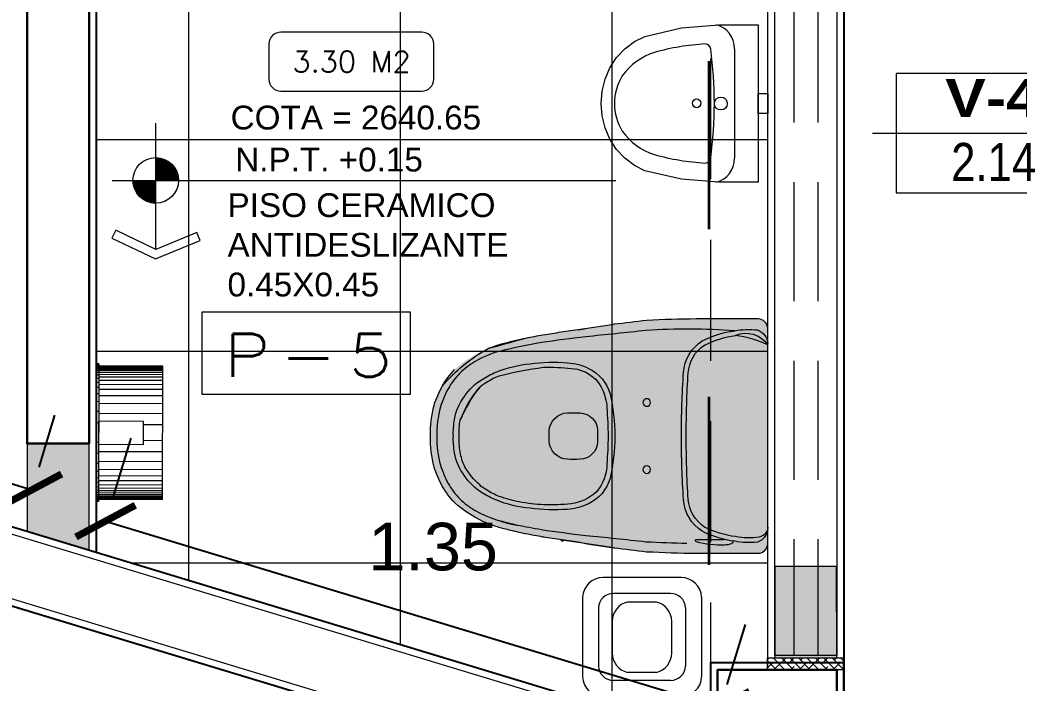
# Model space of a CAD drawing. Header units: millimetres. Extents: x -3570 to 5754, y -12788176 to 1214.
# Drawn here: x 3361.565 to 3363.662, y 1200.85 to 1202.242 of the extents above; entities that cross this region are included whole.
import ezdxf
from ezdxf.enums import TextEntityAlignment as Align

# ---------------------------------------------------------------- set-up
doc = ezdxf.new("R2010")
doc.units = ezdxf.units.MM
for name, pattern in [('1.XR-PL(31.01.2011)$0$1.XR-PL(11.25.2010)$0$DASHED2', [0.375, 0.25, -0.125]), ('CONTINUA', [0]), ('HIDDEN', [93.75, 62.5, -31.25]), ('HIDDEN2', [4.7625, 3.175, -1.5875]), ('Rayas Pequeñas', [0.705556, 0.352778, -0.352778]), ('RAYITAS', [0.375, 0.25, -0.125])]:
    doc.linetypes.add(name, pattern=pattern)
doc.layers.add('00. EQUIPAMIENTO.2.0', color=7, linetype='Continuous', lineweight=0, true_color=0x666666)
doc.layers.add('EQUIPAMIENTO_Pluma_Nº__161', color=7, linetype='Continuous', lineweight=5, true_color=0x6a6a6a)
for name, color, linetype, lineweight in [('13. PUERTAS.', 34, 'Continuous', 15), ('47. MOBILIARIOS.', 253, 'Continuous', 5), ('53. DATOS DEL AMBIENTE (MÓDULO).', 250, 'Continuous', 5), ('55. INDICADORES - TEXTO (SOLO MÓDULOS).', 45, 'Continuous', 5), ('57. TEXTOS GENERALES (MÓDULOS).', 7, 'Continuous', 0), ('A_Detalle de Vanos', 221, 'Continuous', 5), ('A_ESPECIFICAIONES', 7, 'Continuous', 9), ('AREAS VERDES', 84, 'Continuous', 13), ('MOBILIARIOS MOVILES', 251, 'RAYITAS', 0), ('MUEBLES-OLIIII', 251, 'Continuous', 5), ('MUROS EN Y', 180, 'Continuous', 15), ('SGE_AREAS-02', 35, 'Continuous', 13), ('SGE_ESTRUCTURAS', 3, 'Continuous', 13), ('SGE_PISOS', 251, 'Continuous', 5), ('SGE_TABIQUE 1', 7, 'Continuous', 5)]:
    doc.layers.add(name, color=color, linetype=linetype, lineweight=lineweight)
for name, color, linetype in [('COTAS-INTER', 7, 'Continuous'), ('manzanas', 2, 'Continuous'), ('PROYECCIONES-01', 1, 'HIDDEN'), ('TEXTURA-PASTEL-1', 8, 'Continuous')]:
    doc.layers.add(name, color=color, linetype=linetype)
doc.styles.add('ARIAL', font='arial.ttf')
doc.styles.add('Arial Black', font='')
doc.styles.add('arial narrow', font='ARIALN.TTF')
doc.styles.add('COTAS', font='arial.ttf')
doc.styles.add('nemi', font='GOTHIC.TTF')
doc.styles.add('ROMANS', font='romans.shx')
doc.styles.add('ROMANS.SHX_S', font='romans.shx', dxfattribs={"width": 1.2, "height": 0.07})
doc.styles.get("Standard").update_dxf_attribs({"font": 'arial.ttf'})
doc.styles.get('Arial Black').set_extended_font_data('Arial Black')
doc.dimstyles.new('COTA NEMI', dxfattribs={"dimscale": 0, "dimtxt": 0.1, "dimasz": 0.05, "dimexe": 0.04, "dimexo": 0.1, "dimgap": 0.022, "dimtad": 2, "dimtih": 1, "dimtoh": 1, "dimzin": 5, "dimdsep": 46, "dimtxsty": 'nemi', "dimblk": 'ARCHTICK', "dimcen": 0, "dimdle": 0.03, "dimclrd": 1, "dimclre": 1, "dimclrt": 256, "dimaunit": 1, "dimazin": 0, "dimtfac": 1, "dimtix": 1, "dimtmove": 0, "dimatfit": 3, "dimldrblk": 'ARCHTICK', "dimfxl": 0.05, "dimfxlon": 1, "dimtolj": 1, "dimtzin": 0, "dimlwd": -1, "dimlwe": -1, "dimarcsym": 0})
doc.dimstyles.new('Escala1_50', dxfattribs={"dimtxt": 0.1, "dimasz": 0.1, "dimexe": 0.05, "dimexo": 0.25, "dimgap": 0.05, "dimtad": 2, "dimtih": 1, "dimtoh": 1, "dimzin": 1, "dimdsep": 46, "dimtxsty": 'COTAS', "dimblk": 'ARCHTICK', "dimcen": 0.04, "dimclrd": 1, "dimclre": 1, "dimclrt": 7, "dimadec": 0, "dimazin": 0, "dimtfac": 1, "dimtmove": 2, "dimatfit": 3, "dimfxl": 1, "dimtolj": 1, "dimtzin": 4, "dimarcsym": 0})

# ---------------------------------------------------------------- blocks, each defined once
blk = doc.blocks.new('_ArchTick')
at = {"color": 0, "linetype": 'Continuous', "const_width": 0.15}
blk.add_lwpolyline([(-0.5, -0.5), (0.5, 0.5)], dxfattribs=at)
blk = doc.blocks.new('*D374')
at = {"color": 1, "transparency": 16777216}
for p, q in [((3359.3674, 1201.0548), (3359.3413, 1200.9687)), ((3359.3242, 1201.0157), (3363.2356, 1199.8304)), ((3363.2214, 1199.887), (3363.1953, 1199.8008))]:
    blk.add_line(p, q, dxfattribs=at)
at = {"layer": 'Defpoints', "color": 0, "lineweight": 30, "transparency": 16777216}
for p in [(3359.4457, 1201.3132), (3363.2946, 1200.1287), (3363.2069, 1199.8391)]:
    blk.add_point(p, dxfattribs=at)
at = {"color": 1, "transparency": 16777216, "xscale": 0.05, "yscale": 0.05, "zscale": 0.05}
for p, rotation in [((3359.3529, 1201.007), 163.1419091524028), ((3363.2069, 1199.8391), 343.1419091524028)]:
    blk.add_blockref('_ArchTick', p, dxfattribs=dict(at, rotation=rotation))
at = {"transparency": 16777216, "insert": (3361.2464, 1200.3125), "char_height": 0.1, "attachment_point": 5, "style": 'nemi'}
blk.add_mtext('\\A1;4.03', dxfattribs=at)
blk = doc.blocks.new('*D377')
at = {"color": 1, "lineweight": -2, "transparency": 16777216}
for p, q in [((3358.6805, 1200.9495), (3358.6457, 1200.8346)), ((3358.6602, 1200.8825), (3363.6193, 1199.3798)), ((3363.6396, 1199.4468), (3363.6048, 1199.3319))]:
    blk.add_line(p, q, dxfattribs=at)
at = {"layer": 'Defpoints', "color": 0, "lineweight": 30, "transparency": 16777216}
for p in [(3358.753, 1201.1887), (3363.7121, 1199.686), (3363.6193, 1199.3798)]:
    blk.add_point(p, dxfattribs=at)
at = {"color": 1, "lineweight": -2, "transparency": 16777216, "xscale": 0.1, "yscale": 0.1, "zscale": 0.1}
for p, rotation in [((3358.6602, 1200.8825), 163.1419091088383), ((3363.6193, 1199.3798), 343.1419091088384)]:
    blk.add_blockref('_ArchTick', p, dxfattribs=dict(at, rotation=rotation))
at = {"color": 7, "transparency": 16777216, "insert": (3361.0966, 1199.9886), "char_height": 0.1, "attachment_point": 5, "style": 'COTAS'}
blk.add_mtext('\\A1;5.18', dxfattribs=at)
blk = doc.blocks.new('*D501')
at = {"color": 1, "transparency": 16777216}
for p, q in [((3360.0359, 1201.1865), (3360.0098, 1201.1004)), ((3359.9927, 1201.1474), (3362.6852, 1200.3312)), ((3362.671, 1200.3878), (3362.6449, 1200.3016))]:
    blk.add_line(p, q, dxfattribs=at)
at = {"layer": 'Defpoints', "color": 0, "lineweight": 30, "transparency": 16777216}
for p in [(3360.1188, 1201.4598), (3362.7538, 1200.6609), (3362.6565, 1200.3399)]:
    blk.add_point(p, dxfattribs=at)
at = {"color": 1, "transparency": 16777216, "xscale": 0.05, "yscale": 0.05, "zscale": 0.05}
for p, rotation in [((3360.0214, 1201.1387), 163.1363101975816), ((3362.6565, 1200.3399), 343.1363101975816)]:
    blk.add_blockref('_ArchTick', p, dxfattribs=dict(at, rotation=rotation))
at = {"transparency": 16777216, "insert": (3361.3055, 1200.6289), "char_height": 0.1, "attachment_point": 5, "style": 'nemi'}
blk.add_mtext('\\A1;2.75', dxfattribs=at)
blk = doc.blocks.new('AR_Columneta+J')
at = {"true_color": 0x636466}
h = blk.add_hatch(color=251, dxfattribs=at)
h.dxf.hatch_style = 1
h.paths.add_polyline_path([(-0.025, 0.0651), (-0.2167, 0.0649), (-0.2167, -0.0651), (-0.025, -0.0649)])
at = {"layer": 'SGE_PISOS'}
h = blk.add_hatch(dxfattribs=at)
h.set_pattern_fill('ANSI38', color=256, scale=0.1)
h.set_pattern_definition([(45, (-46.227747, -23.795523), (-0.0088388348, 0.0088388348), []), (135, (-46.227747, -23.795523), (-0.0265165043, 0.0088388348), [0.03125, -0.01875])])
h.paths.add_polyline_path([(-0.025, 0.08), (0, 0.08), (0, -0.08), (-0.025, -0.08)])
at = {"layer": 'SGE_ESTRUCTURAS'}
for points in [[(-0.025, -0.0649), (-0.025, 0.0651), (-0.2167, 0.0649), (-0.2167, -0.0651)], [(-0.025, 0.08), (0, 0.08), (0, -0.08), (-0.025, -0.08)]]:
    blk.add_lwpolyline(points, close=True, dxfattribs=at)
blk = doc.blocks.new('CUADRO AREAS')
blk.add_lwpolyline([(1.1098, -0.1987), (0.5106, -0.1987, 0.414214), (0.4606, -0.2487), (0.4606, -0.3988, 0.414214), (0.5106, -0.4489), (1.1098, -0.4489, 0.414214), (1.1598, -0.3988), (1.1598, -0.2487, 0.414214)], format="xyb", close=True)
at = {"color": 2, "style": 'ARIAL'}
blk.add_attdef('CLAVE', text='', height=0.0901, dxfattribs=at).set_placement((0.8109, -0.3238), align=Align.MIDDLE)
blk = doc.blocks.new('*U249')
at = {"layer": '55. INDICADORES - TEXTO (SOLO MÓDULOS).'}
h = blk.add_hatch(dxfattribs=at)
h.set_pattern_fill('LINE', color=253, scale=0.000797697, angle=1125, style=0)
h.set_pattern_definition([(45, (-20.5673397, 79.665331), (-0.0017908803, 0.0017908803), [])])
h.paths.add_polyline_path([(0.001, 0.2748), (0.0807, 0.2748, 0.414214), (0.001, 0.3546)])
h = blk.add_hatch(dxfattribs=at)
h.set_pattern_fill('LINE', color=253, scale=0.000797697, angle=1125, style=0)
h.set_pattern_definition([(45, (-107.311861, -41.501343), (-0.0017908803, 0.0017908803), [])])
h.paths.add_polyline_path([(0.001, 0.2748), (0.001, 0.195, -0.414214), (-0.0788, 0.2748)])
blk.add_line((0.001, 0.0333), (0.001, 0.4748), dxfattribs=at)
blk.add_lwpolyline([(-0.1515, 0.2748), (1.6115, 0.2748)], dxfattribs=at)
blk.add_lwpolyline([(0.1561, 0.064), (0.1446, 0.0922), (0.001, 0.0333), (-0.139, 0.1004), (-0.1522, 0.0729), (0, 0)], close=True, dxfattribs=at)
blk.add_circle((0.001, 0.2748), 0.0798, dxfattribs=at)
blk = doc.blocks.new('inodoro')
at = {"layer": '47. MOBILIARIOS.', "true_color": 0xffffff, "transparency": 33554607}
h = blk.add_hatch(color=7, dxfattribs=at)
h.dxf.hatch_style = 1
h.paths.add_polyline_path([(0.1669, 0.1326, 0.237532), (0.1327, 0.191, 0.085204), (0.0677, 0.2112, 0.086932), (0.0178, 0.2122, 0.369948), (0, 0.1915), (0, 0), (0, -0.1915, 0.36991), (0.0178, -0.2122, 0.086932), (0.0677, -0.2112, 0.085204), (0.1327, -0.191, 0.237532), (0.1669, -0.1327, 0.016156), (0.171, 0, 0.016156)], flags=17)
h.paths.add_polyline_path([(0.2542, 0.2428, 0.011961), (0.15, 0.246), (0.02, 0.246, 0.414214), (0, 0.226), (0, 0.1947, -0.302605), (0.0216, 0.2228, -0.077585), (0.0693, 0.2211, -0.08544), (0.1377, 0.1997, -0.239157), (0.1768, 0.1333, -0.016156), (0.181, 0, -0.016156), (0.1768, -0.1333, -0.239157), (0.1377, -0.1997, -0.058948), (0.0912, -0.217), (0.15, -0.217, -0.699217), (0.1495, -0.2222, -0.071864), (0.0911, -0.229, -0.081218), (0.0759, -0.2261, -0.388943), (0.073, -0.2206, -0.004437), (0.0693, -0.2211, -0.077585), (0.0216, -0.2228, -0.302605), (0, -0.1947), (0, -0.226, 0.414214), (0.02, -0.246), (0.15, -0.246, 0.011961), (0.2542, -0.2428, -0.002334), (0.3225, -0.2347, 0.01132), (0.3507, -0.2301, 0.000479), (0.3982, -0.2231, 0.005941), (0.439, -0.2172, -0.007296), (0.4765, -0.2112, 0.002554), (0.5127, -0.2043, 0.004258), (0.5493, -0.1958, 0.033279), (0.5868, -0.1839, 0.091996), (0.6575, -0.1397, 0.067255), (0.6832, -0.105, 0.055252), (0.7004, -0.065, 0.065419), (0.708, 0, 0.065419), (0.7004, 0.065, 0.055252), (0.6832, 0.105, 0.067255), (0.6575, 0.1397, 0.091996), (0.5868, 0.1839, 0.033279), (0.5493, 0.1958, 0.004258), (0.5127, 0.2043, 0.002554), (0.4765, 0.2112, -0.007296), (0.439, 0.2172, 0.005941), (0.3982, 0.2231, 0.000479), (0.3507, 0.2301, 0.01132), (0.3225, 0.2347, -0.002334)])
h.paths.add_polyline_path([(0.262, 0.0705, -1), (0.246, 0.0705, -1)], flags=16)
h.paths.add_polyline_path([(0.376, 0.142, -0.107006), (0.4203, 0.1539, -0.055349), (0.4986, 0.1517, -0.078154), (0.5705, 0.1341, -0.047682), (0.5997, 0.1189, -0.112175), (0.6365, 0.0833, -0.123013), (0.6575, 0.035, -0.05059), (0.66, 0, -0.05059), (0.6575, -0.035, -0.123013), (0.6365, -0.0833, -0.112175), (0.5997, -0.1189, -0.047682), (0.5705, -0.1341, -0.078154), (0.4986, -0.1517, -0.055349), (0.4203, -0.1539, -0.107006), (0.376, -0.142, -0.217995), (0.331, -0.0889, -0.05343), (0.321, 0, -0.05343), (0.331, 0.0889, -0.217995)], flags=16)
h.paths.add_polyline_path([(0.3938, 0.0487, -0.017095), (0.4201, 0.0488, -0.396866), (0.4589, 0.01, -0.007027), (0.459, 0, -0.007027), (0.4589, -0.01, -0.396866), (0.4201, -0.0488, -0.017095), (0.3938, -0.0487, -0.393585), (0.3572, -0.0121, -0.008513), (0.357, 0, -0.008513), (0.3572, 0.0121, -0.393585)], flags=0)
h.paths.add_polyline_path([(0.262, -0.0705, -1), (0.246, -0.0705, -1)], flags=16)
h = blk.add_hatch(color=7, dxfattribs=at)
h.dxf.hatch_style = 1
h.paths.add_polyline_path([(0.4203, 0.1539, 0.107006), (0.376, 0.142, 0.217995), (0.331, 0.0889, 0.05343), (0.321, 0, 0.05343), (0.331, -0.0889, 0.217995), (0.376, -0.142, 0.107006), (0.4203, -0.1539, 0.055349), (0.4986, -0.1517, 0.078154), (0.5705, -0.1341, 0.047682), (0.5997, -0.1189, 0.112175), (0.6365, -0.0833, 0.123013), (0.6575, -0.035, 0.05059), (0.66, 0, 0.05059), (0.6575, 0.035, 0.123013), (0.6365, 0.0833, 0.112175), (0.5997, 0.1189, 0.047682), (0.5705, 0.1341, 0.078154), (0.4986, 0.1517, 0.055349)])
h.paths.add_polyline_path([(0.4589, 0.01, -0.007027), (0.459, 0, -0.007027), (0.4589, -0.01, -0.396866), (0.4201, -0.0488, -0.017095), (0.3938, -0.0487, -0.393585), (0.3572, -0.0121, -0.008513), (0.357, 0, -0.008513), (0.3572, 0.0121, -0.393585), (0.3938, 0.0487, -0.017095), (0.4201, 0.0488, -0.396866)], flags=16)
h.paths.add_polyline_path([(0.1768, 0.1333, 0.239157), (0.1377, 0.1997, 0.08544), (0.0693, 0.2211, 0.077585), (0.0216, 0.2228, 0.302605), (0, 0.1947), (0, 0.1915, -0.369948), (0.0178, 0.2122, -0.086932), (0.0677, 0.2112, -0.085204), (0.1327, 0.191, -0.237532), (0.1669, 0.1326, -0.016156), (0.171, 0, -0.016156), (0.1669, -0.1327, -0.237532), (0.1327, -0.191, -0.085204), (0.0677, -0.2112, -0.086932), (0.0178, -0.2122, -0.36991), (0, -0.1915), (0, -0.1947, 0.302605), (0.0216, -0.2228, 0.077585), (0.0693, -0.2211, 0.08544), (0.1377, -0.1997, 0.239157), (0.1768, -0.1333, 0.016156), (0.181, 0, 0.016156)])
h.paths.add_polyline_path([(0.246, 0.0705, 1), (0.262, 0.0705, 1)])
h.paths.add_polyline_path([(0.246, -0.0705, 1), (0.262, -0.0705, 1)])
h = blk.add_hatch(color=7, dxfattribs=at)
h.dxf.hatch_style = 1
h.paths.add_polyline_path([(0.3572, 0.0121, 0.008513), (0.357, 0, 0.008513), (0.3572, -0.0121, 0.393585), (0.3938, -0.0487, 0.017095), (0.4201, -0.0488, 0.396866), (0.4589, -0.01, 0.007027), (0.459, 0, 0.007027), (0.4589, 0.01, 0.396866), (0.4201, 0.0488, 0.017095), (0.3938, 0.0487, 0.393585)])
h.paths.add_polyline_path([(0.1495, -0.2222, 0.699217), (0.15, -0.217), (0.0912, -0.217, -0.02192), (0.073, -0.2206, 0.388943), (0.0759, -0.2261, 0.080701), (0.091, -0.229, 0.071985)])
at = {"layer": '47. MOBILIARIOS.'}
for points in [[(0.3225, -0.2347, 0.01132), (0.3982, -0.2231, -0.000479), (0.3225, -0.2347, 0.002334), (0.2542, -0.2428, -0.011961), (0.15, -0.246), (0.02, -0.246, -0.414214), (0, -0.226), (0, 0), (0, 0.226, -0.414214), (0.02, 0.246), (0.15, 0.246, -0.011961), (0.2542, 0.2428, 0.002334), (0.3225, 0.2347, -0.000479), (0.3982, 0.2231, 0.01132), (0.3225, 0.2347)], [(0, -0.1947, 0.302605), (0.0216, -0.2228, 0.077585), (0.0693, -0.2211, 0.08544), (0.1377, -0.1997, 0.239157), (0.1768, -0.1333, 0.016156), (0.181, 0, 0.016156), (0.1768, 0.1333, 0.239157), (0.1377, 0.1997, 0.08544), (0.0693, 0.2211, 0.077585), (0.0216, 0.2228, 0.302605), (0, 0.1947)], [(0, -0.1915, 0.36991), (0.0178, -0.2122, 0.086932), (0.0677, -0.2112, 0.085204), (0.1327, -0.191, 0.237532), (0.1669, -0.1327, 0.016156), (0.171, 0, 0.016156), (0.1669, 0.1326, 0.237532), (0.1327, 0.191, 0.085204), (0.0677, 0.2112, 0.36991), (0, 0.1915, -0.086932), (0.0677, 0.2112)], [(0.0693, 0.2211, -0.03221), (0.2555, 0.2219, 0.004387), (0.3821, 0.2086, -0.008196), (0.4752, 0.1963, -0.018045), (0.561, 0.1784, -0.081636), (0.6143, 0.1563, -0.070012), (0.6464, 0.1319, -0.068621), (0.671, 0.0993, -0.043764), (0.6869, 0.0613, -0.065543), (0.695, 0, -0.065543), (0.6869, -0.0613, -0.043764), (0.671, -0.0993, -0.068621), (0.6464, -0.1319, -0.070012), (0.6143, -0.1563, -0.081636), (0.5261, -0.187, 0.006954), (0.4752, -0.1963, -0.008196), (0.3821, -0.2086, 0.004387), (0.2555, -0.2219, -0.009974), (0.1695, -0.2249)], [(0.3982, 0.2231, -0.005941), (0.439, 0.2172, 0.007296), (0.4765, 0.2112, -0.002554), (0.5127, 0.2043)], [(0.4765, -0.2112, 0.007296), (0.3982, -0.2231, 0.005941), (0.4765, -0.2112, 0.002554), (0.5127, -0.2043, 0.004258), (0.5493, -0.1958, 0.033279), (0.5868, -0.1839, 0.091996), (0.6575, -0.1397, 0.067255), (0.6832, -0.105, 0.055252), (0.7004, -0.065, 0.065419), (0.708, 0, 0.065419), (0.7004, 0.065, 0.055252), (0.6832, 0.105, 0.091996), (0.5868, 0.1839, 0.004258), (0.5127, 0.2043, -0.033279), (0.5868, 0.1839)], [(0.6046, 0.1027, 0.06713), (0.5903, 0.113, 0.063454), (0.5635, 0.1266, 0.032754), (0.4706, 0.1444, 0.034), (0.4124, 0.1421, 0.345964), (0.3413, 0.0805, 0.070275), (0.3377, 0.059, 0.013381), (0.335, 0, 0.013381), (0.3377, -0.059, 0.182326), (0.3597, -0.1172), (0.3597, -0.1172, 0.155962), (0.4124, -0.1421, 0.034), (0.4706, -0.1444, 0.032754), (0.5215, -0.1384, 0.043588), (0.5635, -0.1266, 0.063454), (0.5903, -0.113, 0.06713), (0.6046, -0.1027, 0.082803), (0.6358, -0.0648, 0.074104), (0.6456, -0.0331, 0.051445), (0.648, 0, 0.051445), (0.6456, 0.0331, 0.082803), (0.6046, 0.1027, -0.074104), (0.6456, 0.0331)], [(0.073, -0.2206, 0.388943), (0.0759, -0.2261, 0.080184), (0.0909, -0.229, 0.072106), (0.1495, -0.2222, 0.699217), (0.15, -0.217), (0.0912, -0.217)]]:
    blk.add_lwpolyline(points, format="xyb", dxfattribs=at)
for points in [[(0.6575, 0.035, 0.123007), (0.6365, 0.0833, 0.112175), (0.5997, 0.1189, 0.047682), (0.5705, 0.1341, 0.078154), (0.4986, 0.1517, 0.055349), (0.4203, 0.1539, 0.107006), (0.376, 0.142, 0.217995), (0.331, 0.0889, 0.05343), (0.321, 0, 0.05343), (0.331, -0.0889, 0.217995), (0.376, -0.142, 0.107006), (0.4203, -0.1539, 0.055349), (0.4986, -0.1517, 0.078154), (0.5705, -0.1341, 0.047682), (0.5997, -0.1189, 0.112175), (0.6365, -0.0833, 0.123013), (0.6575, -0.035), (0.6575, -0.035, 0.05059), (0.66, 0, 0.050593)], [(0.4589, -0.01, 0.007027), (0.459, 0, 0.007027), (0.4589, 0.01, 0.396866), (0.4201, 0.0488, 0.017095), (0.3938, 0.0487, 0.393585), (0.3572, 0.0121, 0.008513), (0.357, 0, 0.008513), (0.3572, -0.0121, 0.393585), (0.3938, -0.0487, 0.017095), (0.4201, -0.0488, 0.396866)]]:
    blk.add_lwpolyline(points, format="xyb", close=True, dxfattribs=at)
blk.add_lwpolyline([(0.4343, -0.2179), (0.4311, -0.2211), (0.4288, -0.2188)], dxfattribs=at)
for centre in [(0.254, 0.0705), (0.254, -0.0705)]:
    blk.add_circle(centre, 0.008, dxfattribs=at)
for centre, radius, start, end in [((0.5421, 0.027), 0.1612, 28.9305, 44.321), ((0.4245, 0.3012), 0.4987, 281.7572, 285.8923)]:
    blk.add_arc(centre, radius, start, end, dxfattribs=at)
blk = doc.blocks.new('3RRRRRRRRR')
at = {"layer": 'EQUIPAMIENTO_Pluma_Nº__161', "color": 251, "linetype": 'Continuous', "lineweight": 9, "ltscale": 4, "true_color": 0x636466, "transparency": 16777216}
blk.add_line((1214.1252, 402.4703), (1213.8953, 402.4703), dxfattribs=at)
at = {"layer": 'EQUIPAMIENTO_Pluma_Nº__161', "color": 251, "linetype": 'Continuous', "lineweight": 9, "ltscale": 4, "true_color": 0x636466, "transparency": 16777216, "flags": 128}
for points in [[(1214.1513, 402.658), (1214.1692, 402.5814), (1214.1752, 402.5032), (1214.1752, 402.4202), (1213.8452, 402.4202), (1213.8452, 402.5032), (1213.8512, 402.5814), (1213.8691, 402.658), (1213.8802, 402.6802), (1213.8952, 402.7002), (1213.9137, 402.7174), (1213.9351, 402.7314), (1213.9588, 402.7418), (1213.9841, 402.7481), (1214.0102, 402.7502), (1214.0363, 402.7481), (1214.0616, 402.7418), (1214.0853, 402.7314), (1214.1068, 402.7174), (1214.1253, 402.7002), (1214.1403, 402.6802)], [(1213.9892, 402.4202), (1214.0312, 402.4202), (1214.0312, 402.4002), (1213.9892, 402.4002)]]:
    blk.add_lwpolyline(points, close=True, dxfattribs=at)
blk.add_lwpolyline([(1214.0237, 402.4986, -1), (1213.9967, 402.4986, -1)], format="xyb", close=True, dxfattribs=at)
at = {"layer": 'EQUIPAMIENTO_Pluma_Nº__161', "color": 251, "linetype": 'Continuous', "lineweight": 9, "ltscale": 4, "true_color": 0x636466, "transparency": 16777216}
for centre, major_axis, start_param, end_param in [((1214.0102, 402.6227), (0.1065, 0), 0.993922, 2.14767), ((1214.0398, 402.6014), (0.1423, 0), 2.234405, 2.860325), ((1213.9806, 402.6014), (0.1423, 0), 0.281267, 0.907188), ((1214.4502, 402.5037), (0.5658, 0), 2.883545, 3.089709), ((1213.5703, 402.5037), (0.5658, 0), 0.051883, 0.258047), ((1213.8984, 402.5321), (0.0133, 0), 3.22739, 4.529524), ((1214.1221, 402.5321), (0.0133, 0), 4.895254, 6.197388), ((1213.8953, 402.5181), (0.0513, 0), 3.363381, 4.712389), ((1214.0102, 403.2632), (0.806, 0), 4.570129, 4.854649), ((1214.1252, 402.5181), (0.0513, 0), 4.712389, 6.061397)]:
    blk.add_ellipse(centre, major_axis=major_axis, ratio=0.93164, start_param=start_param, end_param=end_param, dxfattribs=at)
blk.add_ellipse((1214.0107, 402.5493), major_axis=(0.00926, 0), ratio=0.93164, dxfattribs=at)
blk = doc.blocks.new('cuad_vano')
for p, q in [((0.375, 0.125), (0, 0.125)), ((0.375, -0.125), (0.375, 0.125)), ((-0.375, -0.125), (0.375, -0.125))]:
    blk.add_line(p, q)
for points in [[(0, 0.175), (0, -0.175)], [(-0.425, 0), (0.425, 0)]]:
    blk.add_lwpolyline(points)
blk.add_lwpolyline([(-0.375, -0.125), (0.375, -0.125), (0.375, 0.125), (-0.375, 0.125)], close=True)
at = {"layer": 'MUROS EN Y', "width": 0.75}
for tag, p in [('VANO', (-0.1875, 0.0625)), ('ALFEIZAR', (0.1875, 0.0625)), ('ANCHO', (-0.1875, -0.0625)), ('ALTO', (0.1875, -0.0625))]:
    blk.add_attdef(tag, text='', height=0.09, dxfattribs=at).set_placement(p, align=Align.MIDDLE_CENTER)
blk = doc.blocks.new('*D307')
at = {"layer": 'COTAS-INTER', "color": 1, "lineweight": -2, "transparency": 16777216}
for p, q in [((1076.3201, 312.1853), (1076.287, 312.0764)), ((1076.2725, 312.0286), (1077.8838, 311.5401)), ((1077.9313, 311.6969), (1077.8983, 311.588))]:
    blk.add_line(p, q, dxfattribs=at)
at = {"layer": 'Defpoints', "color": 0, "transparency": 16777216}
for p in [(1076.2475, 311.9461), (1077.8838, 311.5401), (1077.8588, 311.4576)]:
    blk.add_point(p, dxfattribs=at)
at = {"layer": 'COTAS-INTER', "color": 1, "lineweight": -2, "transparency": 16777216, "xscale": 0.1, "yscale": 0.1, "zscale": 0.1}
for p, rotation in [((1076.2725, 312.0286), 163.1363108031817), ((1077.8838, 311.5401), 343.1363108031817)]:
    blk.add_blockref('_ArchTick', p, dxfattribs=dict(at, rotation=rotation))
at = {"layer": 'COTAS-INTER', "color": 7, "transparency": 16777216, "insert": (1077.121, 311.9255), "char_height": 0.1, "attachment_point": 5, "style": 'COTAS'}
blk.add_mtext('\\A1;1.68', dxfattribs=at)
blk = doc.blocks.new('*D308')
at = {"layer": 'COTAS-INTER', "color": 1, "lineweight": -2, "transparency": 16777216}
for p, q in [((1078.0913, 311.6484), (1078.0531, 311.5223)), ((1078.0386, 311.4745), (1079.3285, 311.0835)), ((1079.3812, 311.2574), (1079.343, 311.1313))]:
    blk.add_line(p, q, dxfattribs=at)
at = {"layer": 'Defpoints', "color": 0, "transparency": 16777216}
for p in [(1078.0188, 311.4091), (1079.3285, 311.0835), (1079.3087, 311.0181)]:
    blk.add_point(p, dxfattribs=at)
at = {"layer": 'COTAS-INTER', "color": 1, "lineweight": -2, "transparency": 16777216, "xscale": 0.1, "yscale": 0.1, "zscale": 0.1}
for p, rotation in [((1078.0386, 311.4745), 163.1357683141699), ((1079.3285, 311.0835), 343.1357683141699)]:
    blk.add_blockref('_ArchTick', p, dxfattribs=dict(at, rotation=rotation))
at = {"layer": 'COTAS-INTER', "color": 7, "transparency": 16777216, "insert": (1078.7264, 311.4203), "char_height": 0.1, "attachment_point": 5, "style": 'COTAS'}
blk.add_mtext('\\A1;1.35', dxfattribs=at)
blk = doc.blocks.new('*D309')
at = {"layer": 'COTAS-INTER', "color": 1, "lineweight": -2, "transparency": 16777216}
for p, q in [((1077.7688, 313.7525), (1077.7274, 313.7525)), ((1077.7774, 313.7525), (1077.7774, 311.4091)), ((1077.7688, 311.4091), (1077.7274, 311.4091))]:
    blk.add_line(p, q, dxfattribs=at)
at = {"layer": 'Defpoints', "color": 0, "transparency": 16777216}
for p in [(1078.0188, 313.7525), (1077.7774, 311.4091), (1078.0188, 311.4091)]:
    blk.add_point(p, dxfattribs=at)
at = {"layer": 'COTAS-INTER', "color": 1, "lineweight": -2, "transparency": 16777216, "xscale": 0.1, "yscale": 0.1, "zscale": 0.1}
for p, rotation in [((1077.7774, 313.7525), 90), ((1077.7774, 311.4091), 270)]:
    blk.add_blockref('_ArchTick', p, dxfattribs=dict(at, rotation=rotation))
at = {"layer": 'COTAS-INTER', "color": 7, "transparency": 16777216, "insert": (1077.5969, 312.5808), "char_height": 0.1, "attachment_point": 5, "style": 'COTAS'}
blk.add_mtext('\\A1;2.34', dxfattribs=at)
blk = doc.blocks.new('5V55V5V')
at = {"layer": '00. EQUIPAMIENTO.2.0'}
for p, q in [((1086.9009, 311.1876), (1086.9, 310.8981)), ((1086.9059, 311.1876), (1086.9009, 311.1876)), ((1086.9059, 311.1871), (1086.9009, 311.1872)), ((1086.9059, 311.1867), (1086.9009, 311.1867)), ((1086.9059, 311.1862), (1086.9009, 311.1862)), ((1086.9059, 311.1857), (1086.9009, 311.1857)), ((1086.9059, 311.185), (1086.9009, 311.185)), ((1086.9059, 311.1842), (1086.9009, 311.1842)), ((1086.9059, 311.1831), (1086.9009, 311.1831)), ((1086.9059, 311.1818), (1086.9009, 311.1818)), ((1086.9059, 311.1798), (1086.9009, 311.1799)), ((1086.9059, 311.1771), (1086.9009, 311.1771)), ((1086.9059, 311.1736), (1086.9009, 311.1736)), ((1086.9059, 311.1876), (1086.905, 310.8981)), ((1086.9059, 311.1826), (1086.905, 310.903)), ((1087.0407, 311.1821), (1086.9059, 311.1826)), ((1087.0407, 311.1819), (1086.9059, 311.1824)), ((1087.0407, 311.1816), (1086.9059, 311.182)), ((1087.0407, 311.1811), (1086.9059, 311.1815)), ((1087.0407, 311.1804), (1086.9059, 311.1809)), ((1087.0407, 311.1796), (1086.9059, 311.18)), ((1087.0407, 311.1785), (1086.9059, 311.179)), ((1087.0407, 311.1771), (1086.9059, 311.1776)), ((1087.0407, 311.1752), (1086.9059, 311.1757)), ((1087.0407, 311.1725), (1086.9059, 311.173)), ((1087.0397, 310.9026), (1087.0407, 311.1821)), ((1086.9058, 311.1567), (1086.9008, 311.1567)), ((1086.9059, 311.1688), (1086.9009, 311.1688)), ((1086.9059, 311.1636), (1086.9009, 311.1636)), ((1087.0406, 311.159), (1086.9058, 311.1595)), ((1087.0406, 311.1521), (1086.9058, 311.1525)), ((1087.0406, 311.1689), (1086.9059, 311.1694)), ((1087.0406, 311.1642), (1086.9059, 311.1647)), ((1086.9058, 311.1479), (1086.9008, 311.1479)), ((1086.9058, 311.1377), (1086.9008, 311.1378)), ((1087.0406, 311.1432), (1086.9058, 311.1437)), ((1087.0405, 311.1331), (1086.9058, 311.1336)), ((1086.9057, 311.1244), (1086.9007, 311.1244)), ((1087.0405, 311.1198), (1086.9057, 311.1202)), ((1086.9056, 311.0871), (1086.9006, 311.0871)), ((1086.9057, 311.1078), (1086.9007, 311.1079)), ((1087.0404, 311.1032), (1086.9057, 311.1037)), ((1086.9055, 311.0667), (1086.9054, 311.0184)), ((1086.9999, 311.0664), (1086.9055, 311.0667)), ((1087.0403, 311.0825), (1086.9056, 311.083)), ((1086.9997, 311.0181), (1086.9999, 311.0664)), ((1086.9055, 311.0635), (1086.9005, 311.0635)), ((1087.0403, 311.0589), (1086.9999, 311.059)), ((1087.0402, 311.0258), (1086.9998, 311.026)), ((1086.9054, 311.0223), (1086.9004, 311.0224)), ((1086.9054, 311.0184), (1086.9997, 311.0181)), ((1086.9053, 310.9987), (1086.9003, 310.9987)), ((1087.0401, 311.0022), (1086.9053, 311.0026)), ((1086.9052, 310.978), (1086.9002, 310.978)), ((1086.9052, 310.9614), (1086.9002, 310.9615)), ((1087.04, 310.9815), (1086.9052, 310.9819)), ((1087.04, 310.9649), (1086.9052, 310.9654)), ((1086.9051, 310.9481), (1086.9001, 310.9481)), ((1087.0399, 310.9516), (1086.9051, 310.952)), ((1087.0399, 310.9415), (1086.9051, 310.9419)), ((1086.905, 310.9222), (1086.9, 310.9222)), ((1086.9051, 310.938), (1086.9001, 310.938)), ((1086.9051, 310.9291), (1086.9001, 310.9291)), ((1087.0398, 310.9205), (1086.905, 310.9209)), ((1087.0398, 310.9326), (1086.9051, 310.9331)), ((1087.0398, 310.9257), (1086.9051, 310.9261)), ((1086.905, 310.917), (1086.9, 310.917)), ((1086.905, 310.9123), (1086.9, 310.9123)), ((1086.905, 310.9087), (1086.9, 310.9087)), ((1086.905, 310.906), (1086.9, 310.906)), ((1086.905, 310.9041), (1086.9, 310.9041)), ((1086.905, 310.9027), (1086.9, 310.9027)), ((1086.905, 310.9016), (1086.9, 310.9016)), ((1086.905, 310.9008), (1086.9, 310.9008)), ((1086.905, 310.9001), (1086.9, 310.9002)), ((1086.905, 310.8996), (1086.9, 310.8996)), ((1086.905, 310.8991), (1086.9, 310.8992)), ((1086.905, 310.8987), (1086.9, 310.8987)), ((1086.905, 310.8982), (1086.9, 310.8983)), ((1087.0398, 310.9158), (1086.905, 310.9162)), ((1087.0398, 310.9122), (1086.905, 310.9126)), ((1087.0398, 310.9095), (1086.905, 310.9099)), ((1087.0398, 310.9076), (1086.905, 310.908)), ((1087.0398, 310.9062), (1086.905, 310.9067)), ((1087.0397, 310.9051), (1086.905, 310.9056)), ((1087.0397, 310.9043), (1086.905, 310.9048)), ((1087.0397, 310.9036), (1086.905, 310.9041)), ((1087.0397, 310.9031), (1086.905, 310.9036)), ((1087.0397, 310.9028), (1086.905, 310.9032)), ((1086.905, 310.903), (1087.0397, 310.9026)), ((1086.905, 310.8981), (1086.9, 310.8981)), ((1088.1285, 310.7384), (1087.9648, 310.7384)), ((1087.9217, 310.6972), (1087.9217, 310.5296)), ((1088.1063, 310.705), (1087.9867, 310.705)), ((1088.1717, 310.6972), (1088.1717, 310.5296)), ((1087.9552, 310.675), (1087.9552, 310.5525)), ((1088.0769, 310.687), (1088.016, 310.687)), ((1088.1378, 310.675), (1088.1378, 310.5525)), ((1087.9838, 310.6465), (1087.9838, 310.5798)), ((1088.1092, 310.5798), (1088.1092, 310.6465)), ((1088.1063, 310.5224), (1087.9867, 310.5224)), ((1088.0769, 310.5393), (1088.016, 310.5393))]:
    blk.add_line(p, q, dxfattribs=at)
for centre, radius, start, end in [((1087.9645, 310.6956), 0.0428, 89.5065, 177.8098), ((1088.1289, 310.6956), 0.0428, 2.1902, 90.4935), ((1087.9864, 310.6738), 0.0313, 89.5065, 177.8098), ((1088.1065, 310.6738), 0.0313, 2.1902, 90.4935), ((1088.0262, 310.6458), 0.0425, 103.9138, 178.998), ((1088.0667, 310.6458), 0.0425, 1.002, 76.0862), ((1088.0262, 310.5805), 0.0425, 181.002, 256.0862), ((1088.0667, 310.5805), 0.0425, 283.9138, 358.998), ((1087.9864, 310.5537), 0.0313, 182.1902, 270.4935), ((1088.1065, 310.5537), 0.0313, 269.5065, 357.8098), ((1087.9645, 310.5312), 0.0428, 182.1902, 270.4935), ((1088.1289, 310.5312), 0.0428, 269.5065, 357.8098)]:
    blk.add_arc(centre, radius, start, end, dxfattribs=at)
blk = doc.blocks.new('2SD2S2D2')
at = {"lineweight": 30, "true_color": 0x636466}
h = blk.add_hatch(color=251, dxfattribs=at)
h.dxf.hatch_style = 1
h.paths.add_polyline_path([(1077.8738, 311.6374), (1077.8738, 311.4531), (1078.0038, 311.4137), (1078.0038, 311.6374)])
at = {"layer": 'AREAS VERDES', "true_color": 0x939598}
h = blk.add_hatch(dxfattribs=at)
h.set_pattern_fill('ANSI37', color=252, scale=0.14, angle=45)
h.set_pattern_definition([(90, (519.3417, -2057.0833), (-0.4445, 0), []), (180, (519.3417, -2057.0833), (-3e-17, -0.4445), [])])
h.paths.add_polyline_path([(1079.4285, 313.3214), (1079.3087, 313.3214), (1079.3087, 313.4714), (1079.1587, 313.4714), (1079.1587, 313.5914), (1078.0187, 313.5914), (1078.0187, 311.4091), (1079.3086, 311.0181), (1079.3086, 311.1771), (1079.4285, 311.1771)])
at = {"color": 116, "true_color": 0x136734}
blk.add_lwpolyline([(1077.8588, 313.7514), (1078.0188, 313.7514), (1078.0188, 311.4091)], dxfattribs=at)
at = {"lineweight": 30, "transparency": 16777216}
for points in [[(1077.8738, 313.7364), (1078.0038, 313.7364), (1078.0038, 311.6374), (1077.8738, 311.6374)], [(1079.5737, 310.7863), (1079.5737, 311.1621), (1079.3237, 311.1621), (1079.3237, 311.1621), (1079.3237, 310.8621), (1079.3237, 310.8621)]]:
    blk.add_lwpolyline(points, close=True, dxfattribs=at)
at = {"color": 18, "true_color": 0x000000}
for points in [[(1076.2154, 311.7886), (1076.2619, 311.9417), (1079.3087, 311.0181)], [(1079.3837, 310.8282), (1076.2154, 311.7886)]]:
    blk.add_lwpolyline(points, dxfattribs=at)
at = {"transparency": 16777216}
blk.add_lwpolyline([(1079.5887, 310.7661), (1079.5887, 311.1771), (1079.3087, 311.1771), (1079.3087, 311.0932), (1079.3087, 310.9991), (1079.3087, 310.8509), (1079.5887, 310.7661)], dxfattribs=at)
at = {"layer": 'manzanas'}
blk.add_lwpolyline([(1075.8327, 311.9046), (1075.8324, 313.7514), (1079.5889, 313.7514), (1079.5887, 310.7661), (1075.8327, 311.9046)], dxfattribs=at)
at = {"layer": 'PROYECCIONES-01', "linetype": 'HIDDEN2', "lineweight": 0, "ltscale": 0.08}
for points in [[(1075.2327, 314.3514), (1080.1888, 314.3514), (1080.1939, 310.5826), (1075.2327, 312.0865), (1075.2319, 314.3494)], [(1079.5889, 310.75), (1079.5889, 314.3514), (1079.3088, 314.3514), (1079.3088, 310.8509)]]:
    blk.add_lwpolyline(points, dxfattribs=at)
at = {"layer": 'SGE_ESTRUCTURAS'}
blk.add_lwpolyline([(1077.8738, 311.4531), (1078.0038, 311.4137), (1078.0038, 311.6374), (1077.8738, 311.6374)], close=True, dxfattribs=at)
at = {"layer": 'SGE_TABIQUE 1', "linetype": '1.XR-PL(31.01.2011)$0$1.XR-PL(11.25.2010)$0$DASHED2'}
for p, q in [((1079.4838, 313.3114), (1079.4838, 311.1921)), ((1079.5338, 313.3114), (1079.5338, 311.1921))]:
    blk.add_line(p, q, dxfattribs=at)
at = {"layer": 'SGE_TABIQUE 1'}
blk.add_lwpolyline([(1079.5888, 311.1589), (1079.5888, 311.1621), (1079.4288, 311.1621), (1079.4288, 313.3214), (1079.5888, 313.3214), (1079.5888, 311.1589)], dxfattribs=at)
at = {"layer": 'SGE_TABIQUE 1', "color": 5}
blk.add_lwpolyline([(1079.5737, 313.3114), (1079.5738, 311.1921), (1079.4438, 311.1921), (1079.4438, 313.3114)], close=True, dxfattribs=at)
blk.add_lwpolyline([(1079.3237, 310.862), (1076.2294, 311.8), (1076.2671, 311.9244), (1079.3087, 311.0024)], dxfattribs=at)
at = {"layer": 'TEXTURA-PASTEL-1', "color": 18, "lineweight": 0, "true_color": 0x000000}
blk.add_lwpolyline([(1078.2415, 311.914), (1078.678, 311.914), (1078.678, 311.7404), (1078.2415, 311.7404)], close=True, dxfattribs=at)
at = {"color": 251, "linetype": 'CONTINUA', "true_color": 0x636466, "rotation": 90}
blk.add_blockref('3RRRRRRRRR', (1481.8291, -901.6586), dxfattribs=at)
at = {"rotation": 270.0007534443273}
blk.add_blockref('AR_Columneta+J', (1079.5086, 311.1621), dxfattribs=at)
at = {"layer": '13. PUERTAS.', "transparency": 16777216, "xscale": -1, "rotation": 0.001718643950274767}
blk.add_blockref('inodoro', (1079.4288, 311.6531), dxfattribs=at)
at = {"layer": '53. DATOS DEL AMBIENTE (MÓDULO).', "transparency": 16777216, "xscale": 0.6000000000000001, "yscale": 0.6000000000000001, "zscale": 0.6000000000000001}
blk.add_blockref('*U249', (1078.1432, 312.0252), dxfattribs=at)
at = {"layer": 'A_Detalle de Vanos', "extrusion": (0, 0, -1)}
ref = blk.add_blockref('cuad_vano', (-1080.0736, 312.2893), dxfattribs=dict(at, xscale=-1, zscale=-1, rotation=359.9999983521364))
ref.add_attrib('VANO', 'V-4', dxfattribs={"layer": '0', "color": 3, "height": 0.08, "rotation": 180, "style": 'Arial Black', "text_generation_flag": 6}).set_placement((1079.901, 312.3633, -99722189.735), align=Align.MIDDLE_CENTER)
ref.add_attrib('ALFEIZ.', '2.10', dxfattribs={"layer": '0', "color": 4, "height": 0.08, "rotation": 180, "style": 'arial narrow', "text_generation_flag": 6}).set_placement((1080.2423, 312.3525, -99722189.735), align=Align.MIDDLE_CENTER)
ref.add_attrib('ANCHO', '2.14', dxfattribs={"layer": '0', "color": 4, "height": 0.08, "rotation": 180, "style": 'arial narrow', "text_generation_flag": 6}).set_placement((1079.9033, 312.2288, -99722189.735), align=Align.MIDDLE_CENTER)
ref.add_attrib('ALTO', '0.61', dxfattribs={"layer": '0', "color": 4, "height": 0.08, "rotation": 180, "style": 'arial narrow', "text_generation_flag": 6}).set_placement((1080.2427, 312.221, -99722189.735), align=Align.MIDDLE_CENTER)
at = {"layer": 'MOBILIARIOS MOVILES', "color": 252, "lineweight": 0, "true_color": 0x939598}
blk.add_blockref('5V55V5V', (-8.8816, 0.6175), dxfattribs=at)
at = {"layer": 'SGE_AREAS-02'}
ref = blk.add_blockref('CUADRO AREAS', (1078.1538, 312.5997), dxfattribs=dict(at, xscale=0.49466218364607, yscale=0.49466218364607, zscale=0.49466218364607))
ref.add_attrib('CLAVE', '3.30 M2', dxfattribs={"layer": '0', "color": 2, "height": 0.04456, "style": 'ROMANS'}).set_placement((1078.555, 312.4395, -99722446.6615), align=Align.MIDDLE)
at = {"layer": '57. TEXTOS GENERALES (MÓDULOS).', "transparency": 16777216, "char_height": 0.05, "attachment_point": 7}
for s, width, insert in [('COTA = 2640.65', 1.441943, (1078.3011, 312.2964)), ('N.P.T. +0.15', 1.441943, (1078.3108, 312.2081)), ('PISO CERAMICO ANTIDESLIZANTE 0.45X0.45', 0.828506, (1078.2946, 311.9457))]:
    blk.add_mtext_dynamic_manual_height_columns(s, width=width, gutter_width=12.5, heights=[0], dxfattribs=dict(at, insert=insert))
at = {"layer": 'A_ESPECIFICAIONES', "color": 18, "true_color": 0x000000, "insert": (1078.2873, 311.8678), "char_height": 0.09, "attachment_point": 1, "style": 'ROMANS.SHX_S'}
blk.add_mtext_dynamic_manual_height_columns('{\\T1.2;P-5}', width=0.370067, gutter_width=12.5, heights=[0], dxfattribs=at)
at = {"layer": 'COTAS-INTER', "color": 18, "true_color": 0x000000}
for p1, p2, distance, picture, middle in [((1078.0188, 313.7525), (1078.0188, 311.4091), -0.2414, '*D309', (1077.5969, 312.5808)), ((1076.2475, 311.9461), (1077.8588, 311.4576), 0.0862, '*D307', (1077.121, 311.9255)), ((1078.0188, 311.4091), (1079.3087, 311.0181), 0.0683, '*D308', (1078.7264, 311.4203))]:
    dim = blk.add_aligned_dim(p1=p1, p2=p2, distance=distance, dimstyle='Escala1_50', dxfattribs=at)
    dim.commit()
    dim.dimension.update_dxf_attribs({"geometry": picture, "text_midpoint": middle})

msp = doc.modelspace()

# ---------------------------------------------------------------- linework, layer by layer
at = {"layer": 'MUEBLES-OLIIII', "color": 1, "linetype": 'Rayas Pequeñas', "lineweight": 35}
msp.add_line((3363.0119, 1198.9811), (3363.0119, 1205.0192), dxfattribs=at)

# ---------------------------------------------------------------- block references
at = {"color": 251, "true_color": 0x636466}
msp.add_blockref('2SD2S2D2', (2283.7059, 889.7153), dxfattribs=at)

# ---------------------------------------------------------------- dimensions: what is measured, and where the dimension line sits
at = {"color": 217, "true_color": 0x93278f}
dim = msp.add_linear_dim(base=(3362.6565, 1200.3399), p1=(3360.1188, 1201.4598), p2=(3362.7538, 1200.6609), angle=163.1363, dimstyle='COTA NEMI', override={"dimscale": 1, "dimtmove": 1}, dxfattribs=at)
dim.commit()
dim.dimension.update_dxf_attribs({"geometry": '*D501', "text_midpoint": (3361.3055, 1200.6289)})
at = {"color": 251, "true_color": 0x636466}
dim = msp.add_linear_dim(base=(3363.2069, 1199.8391), p1=(3359.4457, 1201.3132), p2=(3363.2946, 1200.1287), angle=163.1419, dimstyle='COTA NEMI', override={"dimscale": 1}, dxfattribs=at)
dim.commit()
dim.dimension.update_dxf_attribs({"geometry": '*D374', "text_midpoint": (3361.2464, 1200.3125)})
dim = msp.add_aligned_dim(p1=(3358.753, 1201.1887), p2=(3363.7121, 1199.686), distance=-0.32, dimstyle='Escala1_50', dxfattribs=at)
dim.commit()
dim.dimension.update_dxf_attribs({"geometry": '*D377', "text_midpoint": (3361.0966, 1199.9886)})

doc.saveas('drawing.dxf')
